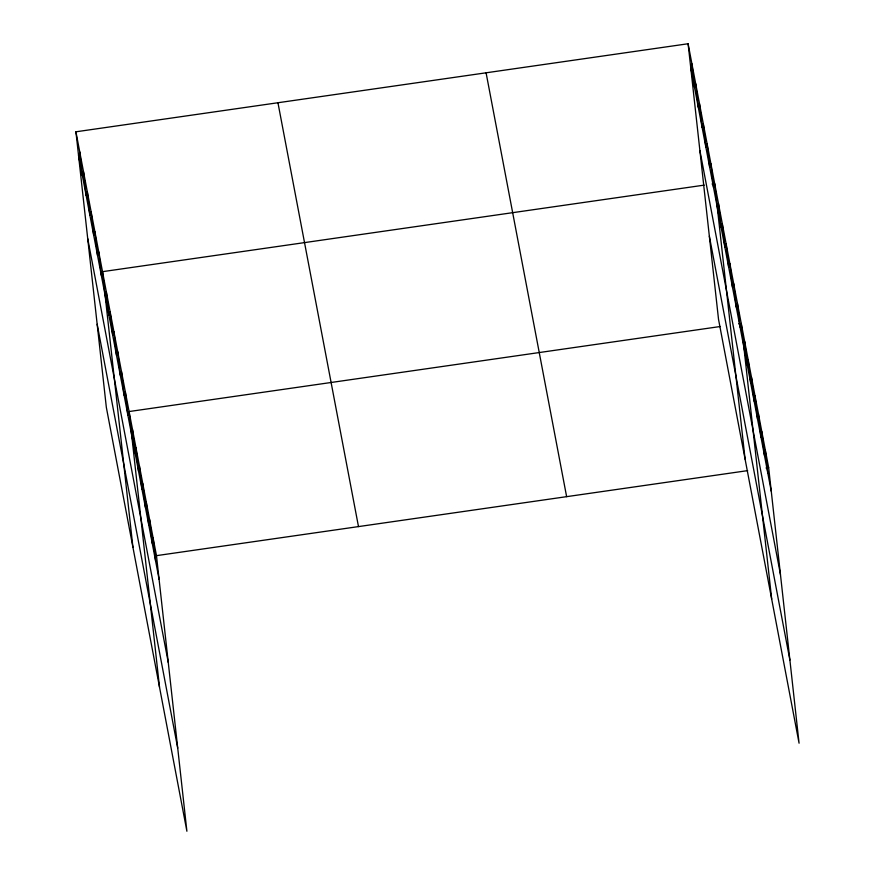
<?xml version="1.0" encoding="UTF-8"?>
<svg xmlns="http://www.w3.org/2000/svg" width="875" height="875" viewBox="0 0 875 875"><rect width="100%" height="100%" fill="white"/><g stroke="black" fill="none" stroke-linecap="round" stroke-linejoin="round"><path stroke-width="1.31" d="M75.928 131.797L156.472 555.647L186.9 831.25L106.345 407.389L75.928 131.797L688.1 43.75L768.655 467.611L799.072 743.203L718.528 319.353L688.1 43.75M704.189 185.128L102.506 271.666L132.934 547.269M712.053 184.002L714.678 183.619L745.106 459.222M720.278 326.517L129.084 411.545L159.513 687.138M738.642 323.87L741.267 323.498L771.684 599.091M156.472 555.647L747.666 470.63M766.03 467.983L768.655 467.611M690.714 67.441L771.269 491.302M699.891 150.566L780.445 574.427M709.352 236.217L789.895 660.078M486.084 72.8L566.628 496.661M277.944 102.736L358.488 526.597M78.542 155.487L159.086 579.337M87.719 238.612L168.263 662.473M97.169 324.264L177.723 748.125M765.231 449.597L767.845 473.288M761.808 431.583L764.422 455.273M758.384 413.569L760.998 437.259M754.961 395.555L757.575 419.245M751.538 377.541L754.152 401.231M748.114 359.527L750.728 383.217M744.691 341.512L747.305 365.203M737.461 303.516L740.086 327.206M733.666 283.533L736.28 307.223M729.87 263.55L732.484 287.241M726.075 243.567L728.689 267.258M722.28 223.584L724.894 247.275M718.484 203.602L721.098 227.292M710.883 163.636L713.497 187.327M707.087 143.664L709.702 167.355M703.292 123.681L705.906 147.372M699.497 103.698L702.111 127.389M695.691 83.716L698.316 107.406M691.895 63.733L694.509 87.423M153.048 537.633L155.662 561.323M149.625 519.619L152.239 543.309M146.202 501.605L148.816 525.295M142.778 483.591L145.392 507.281M139.355 465.577L141.969 489.267M135.931 447.562L138.545 471.264M132.508 429.548L135.122 453.25M125.289 391.562L127.903 415.253M121.494 371.58L124.108 395.27M117.698 351.597L120.312 375.288M113.892 331.614L116.517 355.305M110.097 311.631L112.711 335.322M106.302 291.648L108.916 315.339M98.711 251.683L101.325 275.373M94.905 231.7L97.53 255.391M91.109 211.717L93.723 235.408M87.314 191.745L89.928 215.436M83.519 171.762L86.133 195.453M79.723 151.78L82.338 175.47"/></g></svg>
